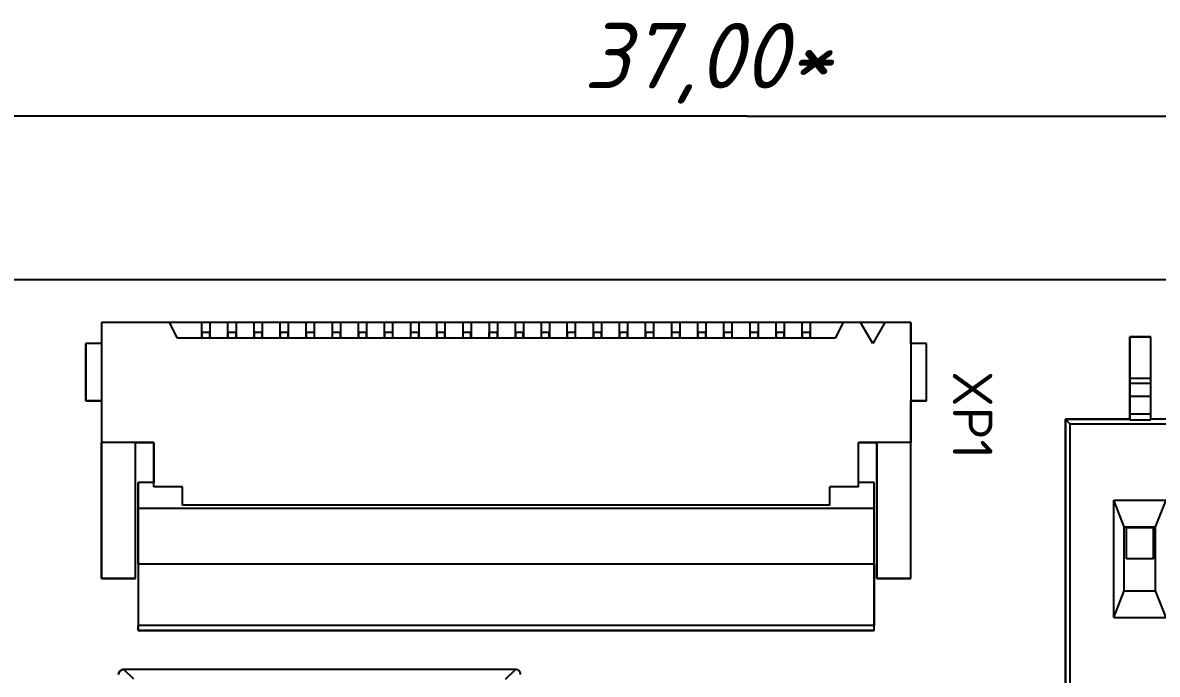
# Model space of a CAD drawing. Header units: inches. Extents: x 5 to 415, y -593 to 71.
# Drawn here: x 85.58 to 129.04, y -429.12 to -404.17 of the extents above; entities that cross this region are included whole.
import ezdxf

# ---------------------------------------------------------------- set-up
doc = ezdxf.new("R2010")
doc.units = ezdxf.units.IN
doc.header["$MEASUREMENT"] = 0
doc.styles.add('ISOCPEUR0', font='isocpeur.ttf', dxfattribs={"height": 3.704167})
doc.styles.add('ISOCPEUR1', font='isocpeui.ttf', dxfattribs={"height": 4.7625})

msp = doc.modelspace()

# ---------------------------------------------------------------- linework, layer by layer
at = {"color": 18, "true_color": 0x000000}
for p, q in [((113.336, -407.753), (78.81, -407.753)), ((113.336, -407.753), (151.19, -407.753)), ((78, -414), (152, -414)), ((91.194, -415.65), (88.6, -415.65)), ((88.6, -415.65), (88.6, -416.45)), ((88.6, -415.65), (88.6, -420.25)), ((91.194, -415.65), (88.6, -415.65)), ((92.44, -415.65), (91.194, -415.65)), ((92.44, -415.65), (91.194, -415.65)), ((91.5, -416.25), (91.194, -415.65)), ((92.76, -415.65), (92.44, -415.65)), ((92.44, -416.25), (92.44, -415.65)), ((92.76, -415.65), (92.44, -415.65)), ((93.44, -415.65), (92.76, -415.65)), ((92.76, -416.25), (92.76, -415.65)), ((93.44, -415.65), (92.76, -415.65)), ((93.76, -415.65), (93.44, -415.65)), ((93.44, -416.25), (93.44, -415.65)), ((93.76, -415.65), (93.44, -415.65)), ((94.44, -415.65), (93.76, -415.65)), ((93.76, -416.25), (93.76, -415.65)), ((94.44, -415.65), (93.76, -415.65)), ((94.76, -415.65), (94.44, -415.65)), ((94.44, -416.25), (94.44, -415.65)), ((94.76, -415.65), (94.44, -415.65)), ((95.44, -415.65), (94.76, -415.65)), ((94.76, -416.25), (94.76, -415.65)), ((95.44, -415.65), (94.76, -415.65)), ((95.76, -415.65), (95.44, -415.65)), ((95.44, -416.25), (95.44, -415.65)), ((95.76, -415.65), (95.44, -415.65)), ((96.44, -415.65), (95.76, -415.65)), ((95.76, -416.25), (95.76, -415.65)), ((96.44, -415.65), (95.76, -415.65)), ((96.76, -415.65), (96.44, -415.65)), ((96.44, -416.25), (96.44, -415.65)), ((96.76, -415.65), (96.44, -415.65)), ((97.44, -415.65), (96.76, -415.65)), ((96.76, -416.25), (96.76, -415.65)), ((97.44, -415.65), (96.76, -415.65)), ((97.76, -415.65), (97.44, -415.65)), ((97.44, -416.25), (97.44, -415.65)), ((97.76, -415.65), (97.44, -415.65)), ((98.44, -415.65), (97.76, -415.65)), ((97.76, -416.25), (97.76, -415.65)), ((98.44, -415.65), (97.76, -415.65)), ((98.76, -415.65), (98.44, -415.65)), ((98.44, -416.25), (98.44, -415.65)), ((98.76, -415.65), (98.44, -415.65)), ((99.44, -415.65), (98.76, -415.65)), ((98.76, -416.25), (98.76, -415.65)), ((99.44, -415.65), (98.76, -415.65)), ((99.76, -415.65), (99.44, -415.65)), ((99.44, -416.25), (99.44, -415.65)), ((99.76, -415.65), (99.44, -415.65)), ((100.44, -415.65), (99.76, -415.65)), ((99.76, -416.25), (99.76, -415.65)), ((100.44, -415.65), (99.76, -415.65)), ((100.76, -415.65), (100.44, -415.65)), ((100.44, -416.25), (100.44, -415.65)), ((100.76, -415.65), (100.44, -415.65)), ((101.44, -415.65), (100.76, -415.65)), ((100.76, -416.25), (100.76, -415.65)), ((101.44, -415.65), (100.76, -415.65)), ((101.76, -415.65), (101.44, -415.65)), ((101.44, -416.25), (101.44, -415.65)), ((101.76, -415.65), (101.44, -415.65)), ((102.44, -415.65), (101.76, -415.65)), ((101.76, -416.25), (101.76, -415.65)), ((102.44, -415.65), (101.76, -415.65)), ((102.76, -415.65), (102.44, -415.65)), ((102.44, -415.65), (102.44, -416.25)), ((102.76, -415.65), (102.44, -415.65)), ((103.44, -415.65), (102.76, -415.65)), ((102.76, -415.65), (102.76, -416.25)), ((103.44, -415.65), (102.76, -415.65)), ((103.76, -415.65), (103.44, -415.65)), ((103.44, -415.65), (103.44, -416.25)), ((103.76, -415.65), (103.44, -415.65)), ((104.44, -415.65), (103.76, -415.65)), ((103.76, -415.65), (103.76, -416.25)), ((104.44, -415.65), (103.76, -415.65)), ((104.76, -415.65), (104.44, -415.65)), ((104.44, -415.65), (104.44, -416.25)), ((104.76, -415.65), (104.44, -415.65)), ((105.44, -415.65), (104.76, -415.65)), ((104.76, -415.65), (104.76, -416.25)), ((105.44, -415.65), (104.76, -415.65)), ((105.76, -415.65), (105.44, -415.65)), ((105.44, -415.65), (105.44, -416.25)), ((105.76, -415.65), (105.44, -415.65)), ((106.44, -415.65), (105.76, -415.65)), ((105.76, -415.65), (105.76, -416.25)), ((106.44, -415.65), (105.76, -415.65)), ((106.76, -415.65), (106.44, -415.65)), ((106.44, -416.25), (106.44, -415.65)), ((106.76, -415.65), (106.44, -415.65)), ((107.44, -415.65), (106.76, -415.65)), ((106.76, -416.25), (106.76, -415.65)), ((107.44, -415.65), (106.76, -415.65)), ((107.76, -415.65), (107.44, -415.65)), ((107.44, -416.25), (107.44, -415.65)), ((107.76, -415.65), (107.44, -415.65)), ((108.44, -415.65), (107.76, -415.65)), ((107.76, -416.25), (107.76, -415.65)), ((108.44, -415.65), (107.76, -415.65)), ((108.76, -415.65), (108.44, -415.65)), ((108.44, -416.25), (108.44, -415.65)), ((108.76, -415.65), (108.44, -415.65)), ((109.44, -415.65), (108.76, -415.65)), ((108.76, -416.25), (108.76, -415.65)), ((109.44, -415.65), (108.76, -415.65)), ((109.76, -415.65), (109.44, -415.65)), ((109.44, -416.25), (109.44, -415.65)), ((109.76, -415.65), (109.44, -415.65)), ((110.44, -415.65), (109.76, -415.65)), ((109.76, -416.25), (109.76, -415.65)), ((110.44, -415.65), (109.76, -415.65)), ((110.76, -415.65), (110.44, -415.65)), ((110.44, -416.25), (110.44, -415.65)), ((110.76, -415.65), (110.44, -415.65)), ((111.44, -415.65), (110.76, -415.65)), ((110.76, -416.25), (110.76, -415.65)), ((111.44, -415.65), (110.76, -415.65)), ((111.76, -415.65), (111.44, -415.65)), ((111.44, -416.25), (111.44, -415.65)), ((111.76, -415.65), (111.44, -415.65)), ((112.44, -415.65), (111.76, -415.65)), ((111.76, -416.25), (111.76, -415.65)), ((112.44, -415.65), (111.76, -415.65)), ((112.76, -415.65), (112.44, -415.65)), ((112.44, -416.25), (112.44, -415.65)), ((112.76, -415.65), (112.44, -415.65)), ((113.44, -415.65), (112.76, -415.65)), ((112.76, -416.25), (112.76, -415.65)), ((113.44, -415.65), (112.76, -415.65)), ((113.76, -415.65), (113.44, -415.65)), ((113.44, -416.25), (113.44, -415.65)), ((113.76, -415.65), (113.44, -415.65)), ((114.44, -415.65), (113.76, -415.65)), ((113.76, -416.25), (113.76, -415.65)), ((114.44, -415.65), (113.76, -415.65)), ((114.76, -415.65), (114.44, -415.65)), ((114.44, -416.25), (114.44, -415.65)), ((114.76, -415.65), (114.44, -415.65)), ((115.44, -415.65), (114.76, -415.65)), ((114.76, -416.25), (114.76, -415.65)), ((115.44, -415.65), (114.76, -415.65)), ((115.76, -415.65), (115.44, -415.65)), ((115.44, -416.25), (115.44, -415.65)), ((115.76, -415.65), (115.44, -415.65)), ((117.006, -415.65), (115.76, -415.65)), ((115.76, -416.25), (115.76, -415.65)), ((117.006, -415.65), (115.76, -415.65)), ((117.006, -415.65), (116.7, -416.25)), ((117.678, -415.65), (117.006, -415.65)), ((117.678, -415.65), (117.006, -415.65)), ((118.602, -415.65), (117.678, -415.65)), ((118.602, -415.65), (117.678, -415.65)), ((118.14, -416.45), (117.678, -415.65)), ((118.602, -415.65), (118.14, -416.45)), ((119.6, -415.65), (118.602, -415.65)), ((119.6, -415.65), (118.602, -415.65)), ((119.6, -416.45), (119.6, -415.65)), ((119.6, -415.65), (119.6, -420.25)), ((116.7, -416.25), (91.5, -416.25)), ((92.75, -416.03), (92.45, -416.03)), ((92.45, -416.25), (92.45, -416.03)), ((92.75, -416.25), (92.75, -416.03)), ((93.75, -416.03), (93.45, -416.03)), ((93.45, -416.25), (93.45, -416.03)), ((93.75, -416.25), (93.75, -416.03)), ((94.45, -416.25), (94.45, -416.03)), ((94.75, -416.03), (94.45, -416.03)), ((94.75, -416.25), (94.75, -416.03)), ((95.45, -416.25), (95.45, -416.03)), ((95.75, -416.03), (95.45, -416.03)), ((95.75, -416.25), (95.75, -416.03)), ((96.75, -416.03), (96.45, -416.03)), ((96.45, -416.25), (96.45, -416.03)), ((96.75, -416.25), (96.75, -416.03)), ((97.75, -416.03), (97.45, -416.03)), ((97.45, -416.25), (97.45, -416.03)), ((97.75, -416.25), (97.75, -416.03)), ((98.75, -416.03), (98.45, -416.03)), ((98.45, -416.25), (98.45, -416.03)), ((98.75, -416.25), (98.75, -416.03)), ((99.75, -416.03), (99.45, -416.03)), ((99.45, -416.25), (99.45, -416.03)), ((99.75, -416.25), (99.75, -416.03)), ((100.45, -416.25), (100.45, -416.03)), ((100.75, -416.03), (100.45, -416.03)), ((100.75, -416.25), (100.75, -416.03)), ((101.75, -416.03), (101.45, -416.03)), ((101.45, -416.25), (101.45, -416.03)), ((101.75, -416.25), (101.75, -416.03)), ((102.45, -416.25), (102.45, -416.03)), ((102.75, -416.03), (102.45, -416.03)), ((102.75, -416.25), (102.75, -416.03)), ((103.45, -416.25), (103.45, -416.03)), ((103.75, -416.03), (103.45, -416.03)), ((103.75, -416.03), (103.75, -416.25)), ((104.45, -416.03), (104.45, -416.25)), ((104.75, -416.03), (104.45, -416.03)), ((104.75, -416.25), (104.75, -416.03)), ((105.75, -416.03), (105.45, -416.03)), ((105.45, -416.25), (105.45, -416.03)), ((105.75, -416.25), (105.75, -416.03)), ((106.45, -416.25), (106.45, -416.03)), ((106.75, -416.03), (106.45, -416.03)), ((106.75, -416.25), (106.75, -416.03)), ((107.45, -416.25), (107.45, -416.03)), ((107.75, -416.03), (107.45, -416.03)), ((107.75, -416.25), (107.75, -416.03)), ((108.75, -416.03), (108.45, -416.03)), ((108.45, -416.25), (108.45, -416.03)), ((108.75, -416.25), (108.75, -416.03)), ((109.75, -416.03), (109.45, -416.03)), ((109.45, -416.25), (109.45, -416.03)), ((109.75, -416.25), (109.75, -416.03)), ((110.75, -416.03), (110.45, -416.03)), ((110.45, -416.25), (110.45, -416.03)), ((110.75, -416.25), (110.75, -416.03)), ((111.45, -416.25), (111.45, -416.03)), ((111.75, -416.03), (111.45, -416.03)), ((111.75, -416.25), (111.75, -416.03)), ((112.75, -416.03), (112.45, -416.03)), ((112.45, -416.25), (112.45, -416.03)), ((112.75, -416.25), (112.75, -416.03)), ((113.45, -416.25), (113.45, -416.03)), ((113.75, -416.03), (113.45, -416.03)), ((113.75, -416.25), (113.75, -416.03)), ((114.45, -416.25), (114.45, -416.03)), ((114.75, -416.03), (114.45, -416.03)), ((114.75, -416.25), (114.75, -416.03)), ((115.45, -416.25), (115.45, -416.03)), ((115.75, -416.03), (115.45, -416.03)), ((115.75, -416.25), (115.75, -416.03)), ((128.79, -416.2), (127.99, -416.2)), ((127.99, -416.2), (127.99, -419.35)), ((127.99, -416.2), (128.79, -416.2)), ((127.99, -417.78), (127.99, -416.2)), ((128.79, -419.35), (128.79, -416.2)), ((128.79, -417.78), (128.79, -416.2)), ((88.6, -416.45), (88, -416.45)), ((88, -416.45), (88, -418.65)), ((88, -418.65), (88, -416.45)), ((88.6, -416.45), (88, -416.45)), ((120.2, -416.45), (119.6, -416.45)), ((120.2, -416.45), (119.6, -416.45)), ((120.2, -418.65), (120.2, -416.45)), ((120.2, -418.65), (120.2, -416.45)), ((127.99, -417.828), (127.99, -417.78)), ((127.99, -417.78), (128.79, -417.78)), ((127.99, -417.874), (127.99, -417.828)), ((127.99, -417.914), (127.99, -417.874)), ((127.99, -417.946), (127.99, -417.914)), ((127.99, -417.968), (127.99, -417.946)), ((127.99, -418.476), (127.99, -417.968)), ((127.99, -417.968), (128.79, -417.968)), ((128.79, -417.828), (128.79, -417.78)), ((128.79, -417.874), (128.79, -417.828)), ((128.79, -417.914), (128.79, -417.874)), ((128.79, -417.946), (128.79, -417.914)), ((128.79, -417.968), (128.79, -417.946)), ((128.79, -418.476), (128.79, -417.968)), ((127.99, -418.556), (127.99, -418.476)), ((127.99, -418.476), (128.79, -418.476)), ((127.99, -418.67), (127.99, -418.556)), ((128.79, -418.556), (128.79, -418.476)), ((128.79, -418.67), (128.79, -418.556)), ((88, -418.65), (88.6, -418.65)), ((88.6, -418.65), (88, -418.65)), ((88.6, -418.65), (88.6, -420.25)), ((119.6, -420.25), (119.6, -418.65)), ((119.6, -418.65), (120.2, -418.65)), ((120.2, -418.65), (119.6, -418.65)), ((127.99, -418.814), (127.99, -418.67)), ((127.99, -418.978), (127.99, -418.814)), ((127.99, -419.152), (127.99, -418.978)), ((128.79, -418.814), (128.79, -418.67)), ((128.79, -418.978), (128.79, -418.814)), ((128.79, -419.152), (128.79, -418.978)), ((127.99, -419.35), (125.52, -419.35)), ((125.52, -419.35), (125.52, -430.05)), ((125.52, -419.35), (127.99, -419.35)), ((125.52, -430.05), (125.52, -419.35)), ((125.708, -419.538), (125.52, -419.35)), ((127.99, -419.378), (127.99, -419.152)), ((127.99, -419.152), (128.79, -419.152)), ((127.99, -419.378), (128.79, -419.378)), ((128.79, -419.378), (128.79, -419.152)), ((130.53, -419.35), (128.79, -419.35)), ((130.53, -419.35), (128.79, -419.35)), ((138.692, -419.538), (125.708, -419.538)), ((125.708, -429.862), (125.708, -419.538)), ((88.6, -420.25), (88.6, -425.45)), ((88.6, -425.45), (88.6, -420.25)), ((90.6, -420.25), (88.6, -420.25)), ((89.9, -425.45), (89.9, -420.25)), ((89.9, -420.25), (90.6, -420.25)), ((89.9, -425.45), (89.9, -420.25)), ((90.6, -420.25), (90.6, -421.772)), ((90.6, -421.95), (90.6, -420.25)), ((117.6, -421.772), (117.6, -420.25)), ((117.6, -420.25), (118.3, -420.25)), ((119.6, -420.25), (117.6, -420.25)), ((117.6, -421.95), (117.6, -420.25)), ((118.3, -420.25), (118.3, -425.45)), ((118.3, -425.45), (118.3, -420.25)), ((119.6, -425.45), (119.6, -420.25)), ((119.6, -425.45), (119.6, -420.25)), ((90.6, -421.772), (90, -421.772)), ((90, -421.772), (90, -422.77)), ((90, -422.77), (90, -421.772)), ((90.6, -421.772), (90, -421.772)), ((91.7, -421.95), (90.6, -421.95)), ((91.7, -422.65), (91.7, -421.95)), ((117.6, -421.95), (116.5, -421.95)), ((116.5, -422.65), (116.5, -421.95)), ((118.2, -421.772), (117.6, -421.772)), ((118.2, -421.772), (117.6, -421.772)), ((118.2, -422.77), (118.2, -421.772)), ((118.2, -422.77), (118.2, -421.772)), ((127.78, -423.47), (127.38, -422.45)), ((127.38, -426.95), (127.38, -422.45)), ((127.38, -422.45), (129.38, -422.45)), ((128.98, -423.47), (129.38, -422.45)), ((90, -422.77), (90, -424.91)), ((90, -424.91), (90, -422.77)), ((118.2, -422.77), (90, -422.77)), ((116.5, -422.65), (91.7, -422.65)), ((118.2, -424.91), (118.2, -422.77)), ((118.2, -424.91), (118.2, -422.77)), ((127.78, -423.47), (128.98, -423.47)), ((127.78, -425.93), (127.78, -423.47)), ((127.86, -423.5), (128.9, -423.5)), ((127.86, -424.7), (127.86, -423.5)), ((128.9, -424.7), (128.9, -423.5)), ((128.98, -425.93), (128.98, -423.47)), ((90, -424.91), (90, -427.25)), ((118.2, -424.91), (90, -424.91)), ((90, -424.91), (90, -427.25)), ((118.2, -427.25), (118.2, -424.91)), ((118.2, -424.91), (118.2, -427.25)), ((128.9, -424.7), (127.86, -424.7)), ((88.6, -425.45), (89.9, -425.45)), ((89.9, -425.45), (88.6, -425.45)), ((118.3, -425.45), (119.6, -425.45)), ((119.6, -425.45), (118.3, -425.45)), ((127.38, -426.95), (127.78, -425.93)), ((127.78, -425.93), (128.98, -425.93)), ((129.38, -426.95), (128.98, -425.93)), ((90, -427.25), (90, -427.45)), ((90, -427.294), (90, -427.25)), ((118.2, -427.25), (90, -427.25)), ((90, -427.336), (90, -427.294)), ((118.2, -427.45), (118.2, -427.25)), ((118.2, -427.294), (118.2, -427.25)), ((118.2, -427.336), (118.2, -427.294)), ((127.38, -426.95), (129.38, -426.95)), ((90, -427.374), (90, -427.336)), ((90, -427.406), (90, -427.374)), ((90, -427.43), (90, -427.406)), ((90, -427.444), (90, -427.43)), ((90, -427.45), (90, -427.444)), ((90, -427.45), (118.2, -427.45)), ((118.2, -427.45), (90, -427.45)), ((118.2, -427.374), (118.2, -427.336)), ((118.2, -427.406), (118.2, -427.374)), ((118.2, -427.43), (118.2, -427.406)), ((118.2, -427.444), (118.2, -427.43)), ((118.2, -427.45), (118.2, -427.444)), ((89.296, -429.006), (89.272, -429.042)), ((89.272, -429.042), (89.296, -429.006)), ((89.33, -428.974), (89.296, -429.006)), ((89.296, -429.006), (89.33, -428.974)), ((89.368, -428.952), (89.33, -428.974)), ((89.33, -428.974), (89.368, -428.952)), ((89.408, -428.94), (89.368, -428.952)), ((89.368, -428.952), (89.408, -428.94)), ((89.428, -428.936), (89.408, -428.94)), ((89.408, -428.94), (89.428, -428.936)), ((89.45, -428.934), (89.428, -428.936)), ((89.428, -428.936), (89.45, -428.934)), ((104.45, -428.934), (89.45, -428.934)), ((104.45, -428.934), (89.45, -428.934)), ((89.83, -429.316), (89.45, -428.934)), ((104.068, -429.316), (104.45, -428.934)), ((104.498, -428.942), (104.45, -428.934)), ((104.498, -428.942), (104.45, -428.934)), ((104.542, -428.958), (104.498, -428.942)), ((104.542, -428.958), (104.498, -428.942)), ((104.578, -428.982), (104.542, -428.958)), ((104.578, -428.982), (104.542, -428.958)), ((104.61, -429.016), (104.578, -428.982)), ((104.61, -429.016), (104.578, -428.982)), ((104.632, -429.054), (104.61, -429.016)), ((104.632, -429.054), (104.61, -429.016)), ((89.256, -429.086), (89.25, -429.134)), ((89.25, -429.134), (89.256, -429.086)), ((89.272, -429.042), (89.256, -429.086)), ((89.256, -429.086), (89.272, -429.042)), ((104.644, -429.094), (104.632, -429.054)), ((104.644, -429.094), (104.632, -429.054)), ((104.648, -429.114), (104.644, -429.094)), ((104.648, -429.114), (104.644, -429.094)), ((104.65, -429.134), (104.648, -429.114)), ((104.65, -429.134), (104.648, -429.114))]:
    msp.add_line(p, q, dxfattribs=at)
at = {"color": 7, "true_color": 0xffffff}
for p, q in [((91.194, -415.65), (88.6, -415.65)), ((88.6, -415.65), (88.6, -416.45)), ((88.6, -415.65), (88.6, -420.25)), ((91.194, -415.65), (88.6, -415.65)), ((92.44, -415.65), (91.194, -415.65)), ((92.44, -415.65), (91.194, -415.65)), ((91.5, -416.25), (91.194, -415.65)), ((92.76, -415.65), (92.44, -415.65)), ((92.44, -416.25), (92.44, -415.65)), ((92.76, -415.65), (92.44, -415.65)), ((93.44, -415.65), (92.76, -415.65)), ((92.76, -416.25), (92.76, -415.65)), ((93.44, -415.65), (92.76, -415.65)), ((93.76, -415.65), (93.44, -415.65)), ((93.44, -416.25), (93.44, -415.65)), ((93.76, -415.65), (93.44, -415.65)), ((94.44, -415.65), (93.76, -415.65)), ((93.76, -416.25), (93.76, -415.65)), ((94.44, -415.65), (93.76, -415.65)), ((94.76, -415.65), (94.44, -415.65)), ((94.44, -416.25), (94.44, -415.65)), ((94.76, -415.65), (94.44, -415.65)), ((95.44, -415.65), (94.76, -415.65)), ((94.76, -416.25), (94.76, -415.65)), ((95.44, -415.65), (94.76, -415.65)), ((95.76, -415.65), (95.44, -415.65)), ((95.44, -416.25), (95.44, -415.65)), ((95.76, -415.65), (95.44, -415.65)), ((96.44, -415.65), (95.76, -415.65)), ((95.76, -416.25), (95.76, -415.65)), ((96.44, -415.65), (95.76, -415.65)), ((96.76, -415.65), (96.44, -415.65)), ((96.44, -416.25), (96.44, -415.65)), ((96.76, -415.65), (96.44, -415.65)), ((97.44, -415.65), (96.76, -415.65)), ((96.76, -416.25), (96.76, -415.65)), ((97.44, -415.65), (96.76, -415.65)), ((97.76, -415.65), (97.44, -415.65)), ((97.44, -416.25), (97.44, -415.65)), ((97.76, -415.65), (97.44, -415.65)), ((98.44, -415.65), (97.76, -415.65)), ((97.76, -416.25), (97.76, -415.65)), ((98.44, -415.65), (97.76, -415.65)), ((98.76, -415.65), (98.44, -415.65)), ((98.44, -416.25), (98.44, -415.65)), ((98.76, -415.65), (98.44, -415.65)), ((99.44, -415.65), (98.76, -415.65)), ((98.76, -416.25), (98.76, -415.65)), ((99.44, -415.65), (98.76, -415.65)), ((99.76, -415.65), (99.44, -415.65)), ((99.44, -416.25), (99.44, -415.65)), ((99.76, -415.65), (99.44, -415.65)), ((100.44, -415.65), (99.76, -415.65)), ((99.76, -416.25), (99.76, -415.65)), ((100.44, -415.65), (99.76, -415.65)), ((100.76, -415.65), (100.44, -415.65)), ((100.44, -416.25), (100.44, -415.65)), ((100.76, -415.65), (100.44, -415.65)), ((101.44, -415.65), (100.76, -415.65)), ((100.76, -416.25), (100.76, -415.65)), ((101.44, -415.65), (100.76, -415.65)), ((101.76, -415.65), (101.44, -415.65)), ((101.44, -416.25), (101.44, -415.65)), ((101.76, -415.65), (101.44, -415.65)), ((102.44, -415.65), (101.76, -415.65)), ((101.76, -416.25), (101.76, -415.65)), ((102.44, -415.65), (101.76, -415.65)), ((102.76, -415.65), (102.44, -415.65)), ((102.44, -415.65), (102.44, -416.25)), ((102.76, -415.65), (102.44, -415.65)), ((103.44, -415.65), (102.76, -415.65)), ((102.76, -415.65), (102.76, -416.25)), ((103.44, -415.65), (102.76, -415.65)), ((103.76, -415.65), (103.44, -415.65)), ((103.44, -415.65), (103.44, -416.25)), ((103.76, -415.65), (103.44, -415.65)), ((104.44, -415.65), (103.76, -415.65)), ((103.76, -415.65), (103.76, -416.25)), ((104.44, -415.65), (103.76, -415.65)), ((104.76, -415.65), (104.44, -415.65)), ((104.44, -415.65), (104.44, -416.25)), ((104.76, -415.65), (104.44, -415.65)), ((105.44, -415.65), (104.76, -415.65)), ((104.76, -415.65), (104.76, -416.25)), ((105.44, -415.65), (104.76, -415.65)), ((105.76, -415.65), (105.44, -415.65)), ((105.44, -415.65), (105.44, -416.25)), ((105.76, -415.65), (105.44, -415.65)), ((106.44, -415.65), (105.76, -415.65)), ((105.76, -415.65), (105.76, -416.25)), ((106.44, -415.65), (105.76, -415.65)), ((106.76, -415.65), (106.44, -415.65)), ((106.44, -416.25), (106.44, -415.65)), ((106.76, -415.65), (106.44, -415.65)), ((107.44, -415.65), (106.76, -415.65)), ((106.76, -416.25), (106.76, -415.65)), ((107.44, -415.65), (106.76, -415.65)), ((107.76, -415.65), (107.44, -415.65)), ((107.44, -416.25), (107.44, -415.65)), ((107.76, -415.65), (107.44, -415.65)), ((108.44, -415.65), (107.76, -415.65)), ((107.76, -416.25), (107.76, -415.65)), ((108.44, -415.65), (107.76, -415.65)), ((108.76, -415.65), (108.44, -415.65)), ((108.44, -416.25), (108.44, -415.65)), ((108.76, -415.65), (108.44, -415.65)), ((109.44, -415.65), (108.76, -415.65)), ((108.76, -416.25), (108.76, -415.65)), ((109.44, -415.65), (108.76, -415.65)), ((109.76, -415.65), (109.44, -415.65)), ((109.44, -416.25), (109.44, -415.65)), ((109.76, -415.65), (109.44, -415.65)), ((110.44, -415.65), (109.76, -415.65)), ((109.76, -416.25), (109.76, -415.65)), ((110.44, -415.65), (109.76, -415.65)), ((110.76, -415.65), (110.44, -415.65)), ((110.44, -416.25), (110.44, -415.65)), ((110.76, -415.65), (110.44, -415.65)), ((111.44, -415.65), (110.76, -415.65)), ((110.76, -416.25), (110.76, -415.65)), ((111.44, -415.65), (110.76, -415.65)), ((111.76, -415.65), (111.44, -415.65)), ((111.44, -416.25), (111.44, -415.65)), ((111.76, -415.65), (111.44, -415.65)), ((112.44, -415.65), (111.76, -415.65)), ((111.76, -416.25), (111.76, -415.65)), ((112.44, -415.65), (111.76, -415.65)), ((112.76, -415.65), (112.44, -415.65)), ((112.44, -416.25), (112.44, -415.65)), ((112.76, -415.65), (112.44, -415.65)), ((113.44, -415.65), (112.76, -415.65)), ((112.76, -416.25), (112.76, -415.65)), ((113.44, -415.65), (112.76, -415.65)), ((113.76, -415.65), (113.44, -415.65)), ((113.44, -416.25), (113.44, -415.65)), ((113.76, -415.65), (113.44, -415.65)), ((114.44, -415.65), (113.76, -415.65)), ((113.76, -416.25), (113.76, -415.65)), ((114.44, -415.65), (113.76, -415.65)), ((114.76, -415.65), (114.44, -415.65)), ((114.44, -416.25), (114.44, -415.65)), ((114.76, -415.65), (114.44, -415.65)), ((115.44, -415.65), (114.76, -415.65)), ((114.76, -416.25), (114.76, -415.65)), ((115.44, -415.65), (114.76, -415.65)), ((115.76, -415.65), (115.44, -415.65)), ((115.44, -416.25), (115.44, -415.65)), ((115.76, -415.65), (115.44, -415.65)), ((117.006, -415.65), (115.76, -415.65)), ((115.76, -416.25), (115.76, -415.65)), ((117.006, -415.65), (115.76, -415.65)), ((117.006, -415.65), (116.7, -416.25)), ((117.678, -415.65), (117.006, -415.65)), ((117.678, -415.65), (117.006, -415.65)), ((118.602, -415.65), (117.678, -415.65)), ((118.602, -415.65), (117.678, -415.65)), ((118.14, -416.45), (117.678, -415.65)), ((118.602, -415.65), (118.14, -416.45)), ((119.6, -415.65), (118.602, -415.65)), ((119.6, -415.65), (118.602, -415.65)), ((119.6, -416.45), (119.6, -415.65)), ((119.6, -415.65), (119.6, -420.25)), ((116.7, -416.25), (91.5, -416.25)), ((92.75, -416.03), (92.45, -416.03)), ((92.45, -416.25), (92.45, -416.03)), ((92.75, -416.25), (92.75, -416.03)), ((93.75, -416.03), (93.45, -416.03)), ((93.45, -416.25), (93.45, -416.03)), ((93.75, -416.25), (93.75, -416.03)), ((94.45, -416.25), (94.45, -416.03)), ((94.75, -416.03), (94.45, -416.03)), ((94.75, -416.25), (94.75, -416.03)), ((95.45, -416.25), (95.45, -416.03)), ((95.75, -416.03), (95.45, -416.03)), ((95.75, -416.25), (95.75, -416.03)), ((96.75, -416.03), (96.45, -416.03)), ((96.45, -416.25), (96.45, -416.03)), ((96.75, -416.25), (96.75, -416.03)), ((97.75, -416.03), (97.45, -416.03)), ((97.45, -416.25), (97.45, -416.03)), ((97.75, -416.25), (97.75, -416.03)), ((98.75, -416.03), (98.45, -416.03)), ((98.45, -416.25), (98.45, -416.03)), ((98.75, -416.25), (98.75, -416.03)), ((99.75, -416.03), (99.45, -416.03)), ((99.45, -416.25), (99.45, -416.03)), ((99.75, -416.25), (99.75, -416.03)), ((100.45, -416.25), (100.45, -416.03)), ((100.75, -416.03), (100.45, -416.03)), ((100.75, -416.25), (100.75, -416.03)), ((101.75, -416.03), (101.45, -416.03)), ((101.45, -416.25), (101.45, -416.03)), ((101.75, -416.25), (101.75, -416.03)), ((102.45, -416.25), (102.45, -416.03)), ((102.75, -416.03), (102.45, -416.03)), ((102.75, -416.25), (102.75, -416.03)), ((103.45, -416.25), (103.45, -416.03)), ((103.75, -416.03), (103.45, -416.03)), ((103.75, -416.03), (103.75, -416.25)), ((104.45, -416.03), (104.45, -416.25)), ((104.75, -416.03), (104.45, -416.03)), ((104.75, -416.25), (104.75, -416.03)), ((105.75, -416.03), (105.45, -416.03)), ((105.45, -416.25), (105.45, -416.03)), ((105.75, -416.25), (105.75, -416.03)), ((106.45, -416.25), (106.45, -416.03)), ((106.75, -416.03), (106.45, -416.03)), ((106.75, -416.25), (106.75, -416.03)), ((107.45, -416.25), (107.45, -416.03)), ((107.75, -416.03), (107.45, -416.03)), ((107.75, -416.25), (107.75, -416.03)), ((108.75, -416.03), (108.45, -416.03)), ((108.45, -416.25), (108.45, -416.03)), ((108.75, -416.25), (108.75, -416.03)), ((109.75, -416.03), (109.45, -416.03)), ((109.45, -416.25), (109.45, -416.03)), ((109.75, -416.25), (109.75, -416.03)), ((110.75, -416.03), (110.45, -416.03)), ((110.45, -416.25), (110.45, -416.03)), ((110.75, -416.25), (110.75, -416.03)), ((111.45, -416.25), (111.45, -416.03)), ((111.75, -416.03), (111.45, -416.03)), ((111.75, -416.25), (111.75, -416.03)), ((112.75, -416.03), (112.45, -416.03)), ((112.45, -416.25), (112.45, -416.03)), ((112.75, -416.25), (112.75, -416.03)), ((113.45, -416.25), (113.45, -416.03)), ((113.75, -416.03), (113.45, -416.03)), ((113.75, -416.25), (113.75, -416.03)), ((114.45, -416.25), (114.45, -416.03)), ((114.75, -416.03), (114.45, -416.03)), ((114.75, -416.25), (114.75, -416.03)), ((115.45, -416.25), (115.45, -416.03)), ((115.75, -416.03), (115.45, -416.03)), ((115.75, -416.25), (115.75, -416.03)), ((128.79, -416.2), (127.99, -416.2)), ((127.99, -416.2), (127.99, -419.35)), ((127.99, -416.2), (128.79, -416.2)), ((127.99, -417.78), (127.99, -416.2)), ((128.79, -419.35), (128.79, -416.2)), ((128.79, -417.78), (128.79, -416.2)), ((88.6, -416.45), (88, -416.45)), ((88, -416.45), (88, -418.65)), ((88, -418.65), (88, -416.45)), ((88.6, -416.45), (88, -416.45)), ((120.2, -416.45), (119.6, -416.45)), ((120.2, -416.45), (119.6, -416.45)), ((120.2, -418.65), (120.2, -416.45)), ((120.2, -418.65), (120.2, -416.45)), ((127.99, -417.828), (127.99, -417.78)), ((127.99, -417.78), (128.79, -417.78)), ((127.99, -417.874), (127.99, -417.828)), ((127.99, -417.914), (127.99, -417.874)), ((127.99, -417.946), (127.99, -417.914)), ((127.99, -417.968), (127.99, -417.946)), ((127.99, -418.476), (127.99, -417.968)), ((127.99, -417.968), (128.79, -417.968)), ((128.79, -417.828), (128.79, -417.78)), ((128.79, -417.874), (128.79, -417.828)), ((128.79, -417.914), (128.79, -417.874)), ((128.79, -417.946), (128.79, -417.914)), ((128.79, -417.968), (128.79, -417.946)), ((128.79, -418.476), (128.79, -417.968)), ((127.99, -418.556), (127.99, -418.476)), ((127.99, -418.476), (128.79, -418.476)), ((127.99, -418.67), (127.99, -418.556)), ((128.79, -418.556), (128.79, -418.476)), ((128.79, -418.67), (128.79, -418.556)), ((88, -418.65), (88.6, -418.65)), ((88.6, -418.65), (88, -418.65)), ((88.6, -418.65), (88.6, -420.25)), ((119.6, -420.25), (119.6, -418.65)), ((119.6, -418.65), (120.2, -418.65)), ((120.2, -418.65), (119.6, -418.65)), ((127.99, -418.814), (127.99, -418.67)), ((127.99, -418.978), (127.99, -418.814)), ((127.99, -419.152), (127.99, -418.978)), ((128.79, -418.814), (128.79, -418.67)), ((128.79, -418.978), (128.79, -418.814)), ((128.79, -419.152), (128.79, -418.978)), ((127.99, -419.35), (125.52, -419.35)), ((125.52, -419.35), (125.52, -430.05)), ((125.52, -419.35), (127.99, -419.35)), ((125.52, -430.05), (125.52, -419.35)), ((125.708, -419.538), (125.52, -419.35)), ((127.99, -419.378), (127.99, -419.152)), ((127.99, -419.152), (128.79, -419.152)), ((127.99, -419.378), (128.79, -419.378)), ((128.79, -419.378), (128.79, -419.152)), ((130.53, -419.35), (128.79, -419.35)), ((130.53, -419.35), (128.79, -419.35)), ((138.692, -419.538), (125.708, -419.538)), ((125.708, -429.862), (125.708, -419.538)), ((88.6, -420.25), (88.6, -425.45)), ((88.6, -425.45), (88.6, -420.25)), ((90.6, -420.25), (88.6, -420.25)), ((89.9, -425.45), (89.9, -420.25)), ((89.9, -420.25), (90.6, -420.25)), ((89.9, -425.45), (89.9, -420.25)), ((90.6, -420.25), (90.6, -421.772)), ((90.6, -421.95), (90.6, -420.25)), ((117.6, -421.772), (117.6, -420.25)), ((117.6, -420.25), (118.3, -420.25)), ((119.6, -420.25), (117.6, -420.25)), ((117.6, -421.95), (117.6, -420.25)), ((118.3, -420.25), (118.3, -425.45)), ((118.3, -425.45), (118.3, -420.25)), ((119.6, -425.45), (119.6, -420.25)), ((119.6, -425.45), (119.6, -420.25)), ((90.6, -421.772), (90, -421.772)), ((90, -421.772), (90, -422.77)), ((90, -422.77), (90, -421.772)), ((90.6, -421.772), (90, -421.772)), ((91.7, -421.95), (90.6, -421.95)), ((91.7, -422.65), (91.7, -421.95)), ((117.6, -421.95), (116.5, -421.95)), ((116.5, -422.65), (116.5, -421.95)), ((118.2, -421.772), (117.6, -421.772)), ((118.2, -421.772), (117.6, -421.772)), ((118.2, -422.77), (118.2, -421.772)), ((118.2, -422.77), (118.2, -421.772)), ((127.78, -423.47), (127.38, -422.45)), ((127.38, -426.95), (127.38, -422.45)), ((127.38, -422.45), (129.38, -422.45)), ((128.98, -423.47), (129.38, -422.45)), ((90, -422.77), (90, -424.91)), ((90, -424.91), (90, -422.77)), ((118.2, -422.77), (90, -422.77)), ((116.5, -422.65), (91.7, -422.65)), ((118.2, -424.91), (118.2, -422.77)), ((118.2, -424.91), (118.2, -422.77)), ((127.78, -423.47), (128.98, -423.47)), ((127.78, -425.93), (127.78, -423.47)), ((127.86, -423.5), (128.9, -423.5)), ((127.86, -424.7), (127.86, -423.5)), ((128.9, -424.7), (128.9, -423.5)), ((128.98, -425.93), (128.98, -423.47)), ((90, -424.91), (90, -427.25)), ((118.2, -424.91), (90, -424.91)), ((90, -424.91), (90, -427.25)), ((118.2, -427.25), (118.2, -424.91)), ((118.2, -424.91), (118.2, -427.25)), ((128.9, -424.7), (127.86, -424.7)), ((88.6, -425.45), (89.9, -425.45)), ((89.9, -425.45), (88.6, -425.45)), ((118.3, -425.45), (119.6, -425.45)), ((119.6, -425.45), (118.3, -425.45)), ((127.38, -426.95), (127.78, -425.93)), ((127.78, -425.93), (128.98, -425.93)), ((129.38, -426.95), (128.98, -425.93)), ((90, -427.25), (90, -427.45)), ((90, -427.294), (90, -427.25)), ((118.2, -427.25), (90, -427.25)), ((90, -427.336), (90, -427.294)), ((118.2, -427.45), (118.2, -427.25)), ((118.2, -427.294), (118.2, -427.25)), ((118.2, -427.336), (118.2, -427.294)), ((127.38, -426.95), (129.38, -426.95)), ((90, -427.374), (90, -427.336)), ((90, -427.406), (90, -427.374)), ((90, -427.43), (90, -427.406)), ((90, -427.444), (90, -427.43)), ((90, -427.45), (90, -427.444)), ((90, -427.45), (118.2, -427.45)), ((118.2, -427.45), (90, -427.45)), ((118.2, -427.374), (118.2, -427.336)), ((118.2, -427.406), (118.2, -427.374)), ((118.2, -427.43), (118.2, -427.406)), ((118.2, -427.444), (118.2, -427.43)), ((118.2, -427.45), (118.2, -427.444)), ((89.296, -429.006), (89.272, -429.042)), ((89.272, -429.042), (89.296, -429.006)), ((89.33, -428.974), (89.296, -429.006)), ((89.296, -429.006), (89.33, -428.974)), ((89.368, -428.952), (89.33, -428.974)), ((89.33, -428.974), (89.368, -428.952)), ((89.408, -428.94), (89.368, -428.952)), ((89.368, -428.952), (89.408, -428.94)), ((89.428, -428.936), (89.408, -428.94)), ((89.408, -428.94), (89.428, -428.936)), ((89.45, -428.934), (89.428, -428.936)), ((89.428, -428.936), (89.45, -428.934)), ((104.45, -428.934), (89.45, -428.934)), ((104.45, -428.934), (89.45, -428.934)), ((89.83, -429.316), (89.45, -428.934)), ((104.068, -429.316), (104.45, -428.934)), ((104.498, -428.942), (104.45, -428.934)), ((104.498, -428.942), (104.45, -428.934)), ((104.542, -428.958), (104.498, -428.942)), ((104.542, -428.958), (104.498, -428.942)), ((104.578, -428.982), (104.542, -428.958)), ((104.578, -428.982), (104.542, -428.958)), ((104.61, -429.016), (104.578, -428.982)), ((104.61, -429.016), (104.578, -428.982)), ((104.632, -429.054), (104.61, -429.016)), ((104.632, -429.054), (104.61, -429.016)), ((89.256, -429.086), (89.25, -429.134)), ((89.25, -429.134), (89.256, -429.086)), ((89.272, -429.042), (89.256, -429.086)), ((89.256, -429.086), (89.272, -429.042)), ((104.644, -429.094), (104.632, -429.054)), ((104.644, -429.094), (104.632, -429.054)), ((104.648, -429.114), (104.644, -429.094)), ((104.648, -429.114), (104.644, -429.094)), ((104.65, -429.134), (104.648, -429.114)), ((104.65, -429.134), (104.648, -429.114))]:
    msp.add_line(p, q, dxfattribs=at)

# ---------------------------------------------------------------- texts
at = {"color": 18, "true_color": 0x000000, "style": 'ISOCPEUR1'}
msp.add_text('37,00*', height=2.5066, dxfattribs=at).set_placement((107.059, -406.683))
at = {"color": 18, "true_color": 0x000000, "style": 'ISOCPEUR0'}
msp.add_text('XP1', height=1.5158, rotation=-90, dxfattribs=at).set_placement((121.209, -417.509))

doc.saveas('drawing.dxf')
